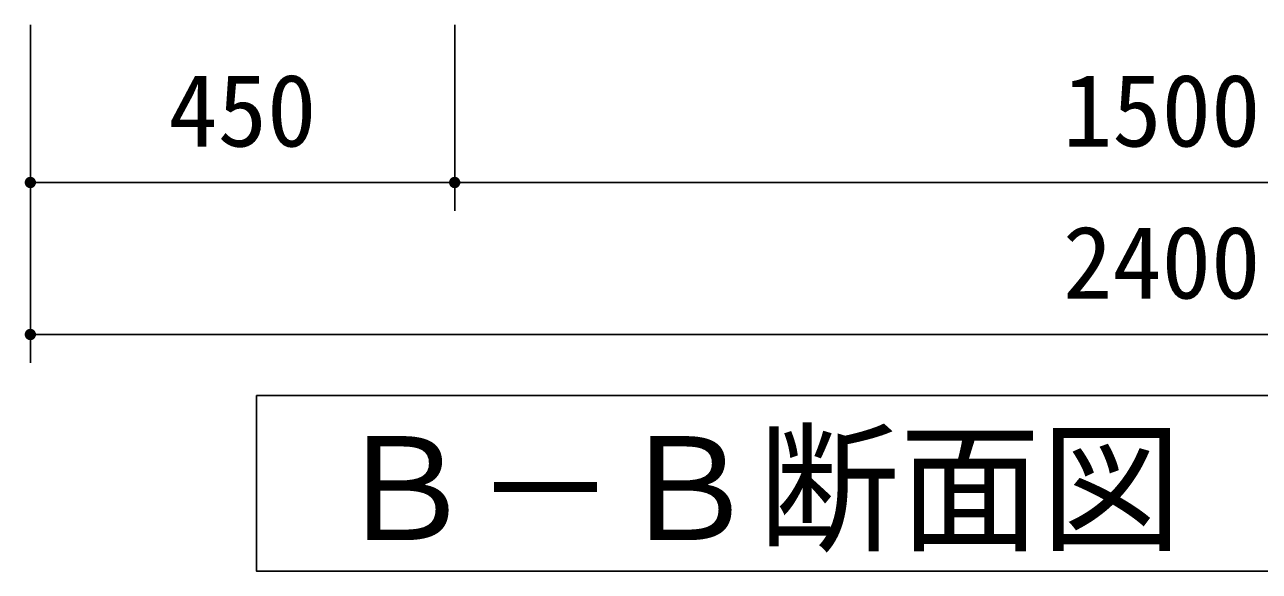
# Model space of a CAD drawing. Units: millimetres, scale not verified. Extents: x -8910 to 8910, y -6308 to 6308.
# Drawn here: x 77 to 1386, y -4824 to -4245 of the extents above; entities that cross this region are included whole.
import ezdxf
from ezdxf.enums import TextEntityAlignment as Align

# ---------------------------------------------------------------- set-up
doc = ezdxf.new("R2010")
doc.units = ezdxf.units.MM
doc.header["$LTSCALE"] = 30
for name, color, linetype, lineweight in [('0-3_製作', 5, 'Continuous', 25), ('0-4_機器', 2, 'Continuous', 25), ('0-8_0E', 3, 'Continuous', 25)]:
    doc.layers.add(name, color=color, linetype=linetype, lineweight=lineweight)
doc.styles.add('ＭＳ ゴシック', font='')
doc.styles.get('ＭＳ ゴシック').set_extended_font_data('MS Gothic')

msp = doc.modelspace()

# ---------------------------------------------------------------- linework, layer by layer
at = {"layer": '0-3_製作', "color": 2}
for p, q in [((82.66, -4442), (82.66, -4244.75)), ((532.66, -4442), (532.66, -4244.75)), ((82.66, -4603.12), (82.66, -4412)), ((82.66, -4573.12), (2482.66, -4573.12))]:
    msp.add_line(p, q, dxfattribs=at)
at = {"layer": '0-3_製作'}
for points in [[(76.66, -4412), (82.66, -4406), (82.66, -4412)], [(76.68, -4411.63), (82.66, -4406), (76.66, -4412)], [(76.66, -4412), (82.66, -4412), (76.71, -4412.76)], [(76.77, -4410.88), (82.66, -4406), (76.68, -4411.63)], [(76.71, -4412.76), (82.66, -4412), (76.85, -4413.5)], [(76.96, -4410.15), (82.66, -4406), (76.77, -4410.88)], [(76.85, -4413.5), (82.66, -4412), (77.08, -4414.21)], [(77.23, -4409.45), (82.66, -4406), (76.96, -4410.15)], [(77.08, -4414.21), (82.66, -4412), (77.41, -4414.9)], [(77.6, -4408.79), (82.66, -4406), (77.23, -4409.45)], [(77.41, -4414.9), (82.66, -4412), (77.81, -4415.53)], [(78.04, -4408.18), (82.66, -4406), (77.6, -4408.79)], [(77.81, -4415.53), (82.66, -4412), (78.29, -4416.11)], [(78.56, -4407.63), (82.66, -4406), (78.04, -4408.18)], [(78.29, -4416.11), (82.66, -4412), (78.84, -4416.63)], [(79.14, -4407.15), (82.66, -4406), (78.56, -4407.63)], [(78.84, -4416.63), (82.66, -4412), (79.45, -4417.07)], [(79.77, -4406.75), (82.66, -4406), (79.14, -4407.15)], [(79.45, -4417.07), (82.66, -4412), (80.11, -4417.43)], [(80.45, -4406.43), (82.66, -4406), (79.77, -4406.75)], [(80.11, -4417.43), (82.66, -4412), (80.81, -4417.71)], [(81.17, -4406.19), (82.66, -4406), (80.45, -4406.43)], [(80.81, -4417.71), (82.66, -4412), (81.54, -4417.9)], [(81.91, -4406.05), (82.66, -4406), (81.17, -4406.19)], [(81.54, -4417.9), (82.66, -4412), (82.29, -4417.99)], [(82.29, -4417.99), (82.66, -4412), (82.66, -4418)], [(82.66, -4406), (88.62, -4411.25), (82.66, -4412)], [(82.66, -4406), (88.48, -4410.51), (88.62, -4411.25)], [(82.66, -4406), (88.24, -4409.8), (88.48, -4410.51)], [(82.66, -4406), (87.92, -4409.11), (88.24, -4409.8)], [(82.66, -4406), (87.52, -4408.48), (87.92, -4409.11)], [(82.66, -4406), (87.04, -4407.9), (87.52, -4408.48)], [(82.66, -4406), (86.49, -4407.38), (87.04, -4407.9)], [(82.66, -4406), (85.88, -4406.94), (86.49, -4407.38)], [(82.66, -4406), (85.22, -4406.58), (85.88, -4406.94)], [(82.66, -4406), (84.52, -4406.3), (85.22, -4406.58)], [(82.66, -4406), (83.79, -4406.11), (84.52, -4406.3)], [(82.66, -4406), (83.04, -4406.02), (83.79, -4406.11)], [(82.66, -4412), (88.62, -4411.25), (88.66, -4412)], [(82.66, -4412), (83.42, -4417.96), (82.66, -4418)], [(82.66, -4412), (84.16, -4417.82), (83.42, -4417.96)], [(82.66, -4412), (84.87, -4417.58), (84.16, -4417.82)], [(82.66, -4412), (85.55, -4417.26), (84.87, -4417.58)], [(82.66, -4412), (86.19, -4416.86), (85.55, -4417.26)], [(82.66, -4412), (86.77, -4416.38), (86.19, -4416.86)], [(82.66, -4412), (87.29, -4415.83), (86.77, -4416.38)], [(82.66, -4412), (87.73, -4415.22), (87.29, -4415.83)], [(82.66, -4412), (88.09, -4414.56), (87.73, -4415.22)], [(82.66, -4412), (88.37, -4413.86), (88.09, -4414.56)], [(82.66, -4412), (88.56, -4413.13), (88.37, -4413.86)], [(82.66, -4412), (88.65, -4412.38), (88.56, -4413.13)], [(82.66, -4412), (88.66, -4412), (88.65, -4412.38)], [(526.66, -4412), (532.66, -4406), (532.66, -4412)], [(526.68, -4411.63), (532.66, -4406), (526.66, -4412)], [(526.66, -4412), (532.66, -4412), (526.71, -4412.76)], [(526.77, -4410.88), (532.66, -4406), (526.68, -4411.63)], [(526.71, -4412.76), (532.66, -4412), (526.85, -4413.5)], [(526.96, -4410.15), (532.66, -4406), (526.77, -4410.88)], [(526.85, -4413.5), (532.66, -4412), (527.08, -4414.21)], [(527.23, -4409.45), (532.66, -4406), (526.96, -4410.15)], [(527.08, -4414.21), (532.66, -4412), (527.41, -4414.9)], [(527.6, -4408.79), (532.66, -4406), (527.23, -4409.45)], [(527.41, -4414.9), (532.66, -4412), (527.81, -4415.53)], [(528.04, -4408.18), (532.66, -4406), (527.6, -4408.79)], [(527.81, -4415.53), (532.66, -4412), (528.29, -4416.11)], [(528.56, -4407.63), (532.66, -4406), (528.04, -4408.18)], [(528.29, -4416.11), (532.66, -4412), (528.84, -4416.63)], [(529.14, -4407.15), (532.66, -4406), (528.56, -4407.63)], [(528.84, -4416.63), (532.66, -4412), (529.45, -4417.07)], [(529.77, -4406.75), (532.66, -4406), (529.14, -4407.15)], [(529.45, -4417.07), (532.66, -4412), (530.11, -4417.43)], [(530.45, -4406.43), (532.66, -4406), (529.77, -4406.75)], [(530.11, -4417.43), (532.66, -4412), (530.81, -4417.71)], [(531.17, -4406.19), (532.66, -4406), (530.45, -4406.43)], [(530.81, -4417.71), (532.66, -4412), (531.54, -4417.9)], [(531.91, -4406.05), (532.66, -4406), (531.17, -4406.19)], [(531.54, -4417.9), (532.66, -4412), (532.29, -4417.99)], [(532.29, -4417.99), (532.66, -4412), (532.66, -4418)], [(532.66, -4406), (538.62, -4411.25), (532.66, -4412)], [(532.66, -4406), (538.48, -4410.51), (538.62, -4411.25)], [(532.66, -4406), (538.24, -4409.8), (538.48, -4410.51)], [(532.66, -4406), (537.92, -4409.11), (538.24, -4409.8)], [(532.66, -4406), (537.52, -4408.48), (537.92, -4409.11)], [(532.66, -4406), (537.04, -4407.9), (537.52, -4408.48)], [(532.66, -4406), (536.49, -4407.38), (537.04, -4407.9)], [(532.66, -4406), (535.88, -4406.94), (536.49, -4407.38)], [(532.66, -4406), (535.22, -4406.58), (535.88, -4406.94)], [(532.66, -4406), (534.52, -4406.3), (535.22, -4406.58)], [(532.66, -4406), (533.79, -4406.11), (534.52, -4406.3)], [(532.66, -4406), (533.04, -4406.02), (533.79, -4406.11)], [(532.66, -4412), (538.62, -4411.25), (538.66, -4412)], [(532.66, -4412), (534.16, -4417.82), (532.66, -4418)], [(532.66, -4412), (534.87, -4417.58), (534.16, -4417.82)], [(532.66, -4412), (535.55, -4417.26), (534.87, -4417.58)], [(532.66, -4412), (536.19, -4416.86), (535.55, -4417.26)], [(532.66, -4412), (536.77, -4416.38), (536.19, -4416.86)], [(532.66, -4412), (537.29, -4415.83), (536.77, -4416.38)], [(532.66, -4412), (537.73, -4415.22), (537.29, -4415.83)], [(532.66, -4412), (538.09, -4414.56), (537.73, -4415.22)], [(532.66, -4412), (538.37, -4413.86), (538.09, -4414.56)], [(532.66, -4412), (538.56, -4413.13), (538.37, -4413.86)], [(532.66, -4412), (538.65, -4412.38), (538.56, -4413.13)], [(532.66, -4412), (538.66, -4412), (538.65, -4412.38)], [(532.66, -4418), (534.16, -4417.82), (533.42, -4417.96)], [(76.66, -4573.12), (82.66, -4567.12), (82.66, -4573.12)], [(76.68, -4572.75), (82.66, -4567.12), (76.66, -4573.12)], [(76.77, -4572), (82.66, -4567.12), (76.68, -4572.75)], [(76.96, -4571.27), (82.66, -4567.12), (76.77, -4572)], [(77.23, -4570.57), (82.66, -4567.12), (76.96, -4571.27)], [(77.6, -4569.91), (82.66, -4567.12), (77.23, -4570.57)], [(78.04, -4569.3), (82.66, -4567.12), (77.6, -4569.91)], [(78.56, -4568.75), (82.66, -4567.12), (78.04, -4569.3)], [(79.14, -4568.27), (82.66, -4567.12), (78.56, -4568.75)], [(79.77, -4567.87), (82.66, -4567.12), (79.14, -4568.27)], [(80.45, -4567.55), (82.66, -4567.12), (79.77, -4567.87)], [(81.17, -4567.31), (82.66, -4567.12), (80.45, -4567.55)], [(81.91, -4567.17), (82.66, -4567.12), (81.17, -4567.31)], [(82.66, -4567.12), (88.62, -4572.37), (82.66, -4573.12)], [(82.66, -4567.12), (88.48, -4571.63), (88.62, -4572.37)], [(82.66, -4567.12), (88.24, -4570.92), (88.48, -4571.63)], [(82.66, -4567.12), (87.92, -4570.23), (88.24, -4570.92)], [(82.66, -4567.12), (87.52, -4569.6), (87.92, -4570.23)], [(82.66, -4567.12), (87.04, -4569.02), (87.52, -4569.6)], [(82.66, -4567.12), (86.49, -4568.5), (87.04, -4569.02)], [(82.66, -4567.12), (85.88, -4568.06), (86.49, -4568.5)], [(82.66, -4567.12), (85.22, -4567.7), (85.88, -4568.06)], [(82.66, -4567.12), (84.52, -4567.42), (85.22, -4567.7)], [(82.66, -4567.12), (83.79, -4567.23), (84.52, -4567.42)], [(82.66, -4567.12), (83.04, -4567.14), (83.79, -4567.23)], [(76.66, -4573.12), (82.66, -4573.12), (76.71, -4573.88)], [(76.71, -4573.88), (82.66, -4573.12), (76.85, -4574.62)], [(76.85, -4574.62), (82.66, -4573.12), (77.08, -4575.33)], [(77.08, -4575.33), (82.66, -4573.12), (77.41, -4576.01)], [(77.41, -4576.01), (82.66, -4573.12), (77.81, -4576.65)], [(77.81, -4576.65), (82.66, -4573.12), (78.29, -4577.23)], [(78.29, -4577.23), (82.66, -4573.12), (78.84, -4577.75)], [(78.84, -4577.75), (82.66, -4573.12), (79.45, -4578.19)], [(79.45, -4578.19), (82.66, -4573.12), (80.11, -4578.55)], [(80.11, -4578.55), (82.66, -4573.12), (80.81, -4578.83)], [(80.81, -4578.83), (82.66, -4573.12), (81.54, -4579.02)], [(81.54, -4579.02), (82.66, -4573.12), (82.29, -4579.11)], [(82.29, -4579.11), (82.66, -4573.12), (82.66, -4579.12)], [(82.66, -4573.12), (88.62, -4572.37), (88.66, -4573.12)], [(82.66, -4573.12), (83.42, -4579.08), (82.66, -4579.12)], [(82.66, -4573.12), (84.16, -4578.94), (83.42, -4579.08)], [(82.66, -4573.12), (84.87, -4578.7), (84.16, -4578.94)], [(82.66, -4573.12), (85.55, -4578.38), (84.87, -4578.7)], [(82.66, -4573.12), (86.19, -4577.98), (85.55, -4578.38)], [(82.66, -4573.12), (86.77, -4577.5), (86.19, -4577.98)], [(82.66, -4573.12), (87.29, -4576.95), (86.77, -4577.5)], [(82.66, -4573.12), (87.73, -4576.34), (87.29, -4576.95)], [(82.66, -4573.12), (88.09, -4575.68), (87.73, -4576.34)], [(82.66, -4573.12), (88.37, -4574.98), (88.09, -4575.68)], [(82.66, -4573.12), (88.56, -4574.25), (88.37, -4574.98)], [(82.66, -4573.12), (88.65, -4573.5), (88.56, -4574.25)], [(82.66, -4573.12), (88.66, -4573.12), (88.65, -4573.5)]]:
    msp.add_solid(points, dxfattribs=at)
at = {"layer": '0-4_機器', "color": 3}
msp.add_lwpolyline([(2351.99, -4824.13), (2351.99, -4637.82), (322.66, -4637.82), (322.66, -4824.13)], close=True, dxfattribs=at)
at = {"layer": '0-8_0E', "color": 2}
for p, q in [((82.66, -4412), (532.66, -4412)), ((532.66, -4412), (2032.66, -4412))]:
    msp.add_line(p, q, dxfattribs=at)

# ---------------------------------------------------------------- texts
at = {"layer": '0-3_製作', "color": 4, "style": 'ＭＳ ゴシック'}
for s, p in [('450', (228.91, -4397)), ('1500', (1177.66, -4397)), ('2400', (1177.66, -4558.12))]:
    msp.add_text(s, height=76.98, dxfattribs=at).set_placement(p, align=Align.BOTTOM_LEFT)
at = {"layer": '0-4_機器', "color": 4, "style": 'ＭＳ ゴシック'}
msp.add_text('Ｂ－Ｂ断面図', height=110, dxfattribs=at).set_placement((403.91, -4824.1), align=Align.BOTTOM_LEFT)

doc.saveas('drawing.dxf')
